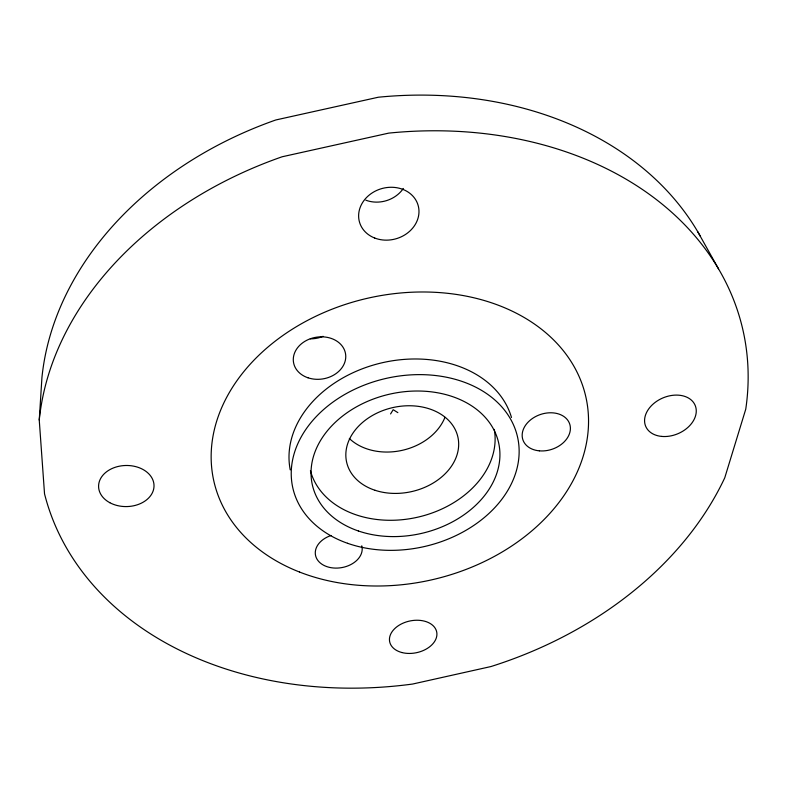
<?xml version="1.0" encoding="UTF-8"?>
<svg xmlns="http://www.w3.org/2000/svg" width="785" height="785" viewBox="0 0 785 785"><rect width="100%" height="100%" fill="white"/><g stroke="black" fill="none" stroke-linecap="round" stroke-linejoin="round"><path stroke-width="1.18" d="M39.25 420.014A358.696 273.936 -12.8 0 1 282.129 156.774L388.742 133.116A358.696 273.936 -12.8 0 1 745.75 409.201L724.761 477.79A358.696 273.936 -12.8 0 1 490.929 666.553L412.596 684.049A358.696 273.936 -12.8 0 1 44.529 493.824L39.25 420.014L41.929 377.624A346.754 271.002 -12.8 0 1 275.82 119.968L378.36 97.222A346.754 271.002 -12.8 0 1 700.279 236.138M390.577 413.94L393.187 409.701L397.867 412.635M697.796 231.81L718.55 268.912M290.234 469.881A113.756 85.938 -12.8 0 1 381.167 362.994A113.756 85.938 -12.8 0 1 511.486 417.473M361.767 545.82A23.628 16.917 -9.7 0 1 344.311 567.055A23.628 16.917 -9.7 0 1 316.237 557.635A23.628 16.917 -9.7 0 1 331.025 535.507M494.285 429.385A94.278 71.2 -12.8 0 1 417.345 517.276A94.278 71.2 -12.8 0 1 310.418 470.725M323.086 336.323A25.454 20.822 -9.2 0 1 310.291 338.816M444.938 417.365A55.176 42.655 -12.8 0 1 401.998 450.384A55.176 42.655 -12.8 0 1 349.325 438.481M403.362 188.449A29.379 25.62 -16.2 0 1 365.839 200.204M299.527 572.039A190.696 144.391 -12.8 0 0 588.416 426.628A190.696 144.391 -12.8 0 0 311.596 318.317A190.696 144.391 -12.8 0 0 299.527 572.039M539.354 450.845A24.698 18.33 -18.8 0 0 569.753 424.175A24.698 18.33 -18.8 0 0 529.738 420.583A24.698 18.33 -18.8 0 0 539.354 450.845M307.995 377.791A26.366 21.097 -9.4 0 0 345.704 355.075A26.366 21.097 -9.4 0 0 304.884 341.338A26.366 21.097 -9.4 0 0 307.995 377.791M375.004 490.272A57.03 43.047 -12.8 0 0 458.666 443.378A57.03 43.047 -12.8 0 0 373.091 415.108A57.03 43.047 -12.8 0 0 375.004 490.272M347.539 543.279A115.209 86.222 -12.8 0 0 519.14 452.003A115.209 86.222 -12.8 0 0 348.874 392.176A115.209 86.222 -12.8 0 0 347.539 543.279M358.392 530.984A95.485 71.425 -12.8 0 0 499.927 454.505A95.485 71.425 -12.8 0 0 358.127 405.933A95.485 71.425 -12.8 0 0 358.392 530.984M401.92 652.541A24.021 16.2 -11.9 0 0 436.911 633.711A24.021 16.2 -11.9 0 0 400.713 624.301A24.021 16.2 -11.9 0 0 401.92 652.541M109.841 502.714A27.73 20.557 -1.1 0 0 153.85 488.084A27.73 20.557 -1.1 0 0 115.209 467.291A27.73 20.557 -1.1 0 0 109.841 502.714M661.627 436.411A26.857 19.399 -23.1 0 0 695.863 407.523A26.857 19.399 -23.1 0 0 653.758 403.51A26.857 19.399 -23.1 0 0 661.627 436.411M374.68 238.022A30.497 26.091 -15.9 0 0 418.964 210.557A30.497 26.091 -15.9 0 0 372.747 192.551A30.497 26.091 -15.9 0 0 374.68 238.022"/></g></svg>
